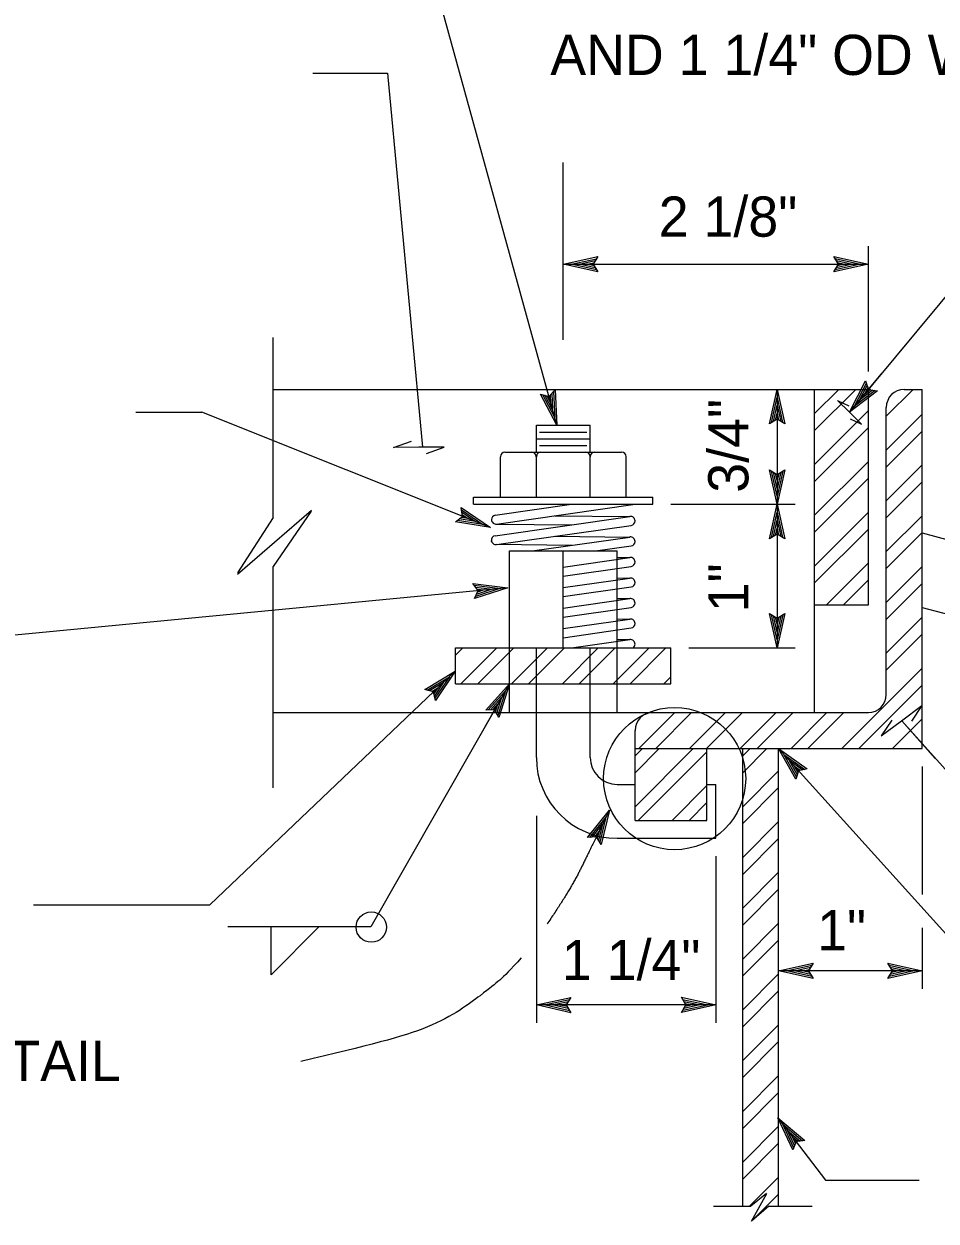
# Model space of a CAD drawing. Extents: x -894 to 866, y -476 to 714.
# Drawn here: x -587.4 to -428.5, y -306.4 to -98 of the extents above; entities that cross this region are included whole.
import ezdxf

# ---------------------------------------------------------------- set-up
doc = ezdxf.new("R2010")
doc.units = 0
for name, color, linetype in [('1 Control', 7, 'Continuous'), ('14 Ramp Anno', 7, 'Continuous'), ('23 Layout Notes', 7, 'Continuous'), ('56 Stage 3 Anno', 7, 'Continuous'), ('57 Undefined', 7, 'Continuous'), ('60 Nongeo Data', 7, 'Continuous')]:
    doc.layers.add(name, color=color, linetype=linetype)

msp = doc.modelspace()

# ---------------------------------------------------------------- linework, layer by layer
at = {"layer": '1 Control'}
msp.add_line((-468.43, -236.51), (-468.58, -236.66), dxfattribs=at)
for points in [[(-502.82, -212.9), (-507.16, -220.5)], [(-434.45, -219.35), (-428.62, -225.88)]]:
    msp.add_lwpolyline(points, dxfattribs=at)
at = {"layer": '14 Ramp Anno'}
msp.add_lwpolyline([(-443.57, -165.62), (-437.98, -158.89)], dxfattribs=at)
at = {"layer": '23 Layout Notes'}
msp.add_line((-457.63, -303.85), (-460.63, -306.43), dxfattribs=at)
for points in [[(-443.57, -165.62), (-437.98, -158.89)], [(-443.47, -166.76), (-441.49, -167.7), (-443.57, -165.62), (-445.66, -163.55), (-443.68, -164.49)]]:
    msp.add_lwpolyline(points, dxfattribs=at)
at = {"layer": '56 Stage 3 Anno'}
for p, q in [((-537.06, -106.57), (-524.06, -106.57)), ((-524.06, -106.57), (-517.94, -171.69)), ((-493.44, -152.98), (-493.44, -122.1)), ((-414.74, -130.87), (-443.57, -165.62)), ((-440.29, -158.49), (-440.29, -136.71)), ((-493.44, -139.84), (-487.44, -138.51)), ((-492.05, -139.83), (-487.68, -138.87)), ((-490.68, -139.84), (-487.86, -139.21)), ((-489.3, -139.84), (-488.09, -139.57)), ((-487.44, -138.51), (-488.24, -139.84)), ((-487.44, -138.51), (-487.44, -138.51)), ((-445.49, -139.84), (-446.29, -138.5)), ((-446.29, -138.5), (-446.29, -138.5)), ((-446.29, -138.5), (-440.29, -139.84)), ((-446.07, -138.85), (-441.67, -139.84)), ((-445.84, -139.21), (-443.05, -139.84)), ((-445.66, -139.56), (-444.43, -139.83)), ((-487.44, -141.18), (-493.44, -139.84)), ((-493.44, -139.84), (-493.44, -139.84)), ((-487.66, -140.82), (-492.06, -139.84)), ((-487.89, -140.46), (-490.68, -139.84)), ((-488.07, -140.12), (-489.3, -139.84)), ((-488.24, -139.84), (-487.44, -141.18)), ((-487.44, -141.18), (-487.44, -141.18)), ((-440.29, -139.84), (-446.29, -141.17)), ((-446.29, -141.17), (-445.49, -139.84)), ((-446.29, -141.17), (-446.29, -141.17)), ((-441.68, -139.84), (-446.05, -140.81)), ((-443.05, -139.84), (-445.88, -140.46)), ((-444.43, -139.83), (-445.64, -140.1)), ((-440.29, -139.84), (-440.29, -139.84)), ((-443.57, -165.62), (-440.77, -160.16)), ((-440.77, -160.16), (-440.77, -160.16)), ((-440.77, -160.16), (-440.25, -161.62)), ((-494.55, -167.87), (-497.43, -162.44)), ((-497.43, -162.44), (-497.43, -162.44)), ((-497.43, -162.44), (-495.94, -162.86)), ((-494.93, -166.53), (-497.02, -162.57)), ((-495.94, -162.86), (-494.86, -161.73)), ((-495.43, -162.36), (-495.29, -165.21)), ((-495.14, -162.04), (-494.92, -166.54)), ((-494.86, -161.73), (-494.86, -161.73)), ((-494.86, -161.73), (-494.55, -167.87)), ((-457.53, -167.62), (-456.19, -161.62)), ((-457.53, -167.62), (-456.19, -161.62)), ((-456.19, -161.62), (-456.19, -161.62)), ((-456.19, -161.62), (-454.86, -167.62)), ((-456.19, -161.62), (-456.19, -161.62)), ((-456.19, -161.62), (-454.86, -167.62)), ((-438.71, -161.86), (-443.57, -165.62)), ((-442.69, -164.55), (-440.64, -160.57)), ((-439.12, -161.8), (-442.69, -164.56)), ((-441.81, -163.5), (-440.48, -160.92)), ((-439.55, -161.75), (-441.81, -163.5)), ((-440.92, -162.44), (-440.36, -161.34)), ((-439.93, -161.67), (-440.92, -162.44)), ((-440.25, -161.62), (-438.71, -161.86)), ((-438.71, -161.86), (-438.71, -161.86)), ((-495.29, -165.21), (-496.64, -162.65)), ((-495.65, -163.88), (-496.23, -162.78)), ((-495.71, -162.62), (-495.65, -163.88)), ((-457.17, -167.4), (-456.19, -163)), ((-457.17, -167.4), (-456.19, -163)), ((-456.81, -167.17), (-456.19, -164.38)), ((-456.81, -167.17), (-456.19, -164.38)), ((-456.19, -164.38), (-455.56, -167.21)), ((-456.19, -164.38), (-455.56, -167.21)), ((-456.18, -163.01), (-455.22, -167.39)), ((-456.18, -163.01), (-455.22, -167.39)), ((-567.92, -165.57), (-556.4, -165.57)), ((-506.14, -185.67), (-556.4, -165.57)), ((-456.47, -166.99), (-456.19, -165.76)), ((-456.47, -166.99), (-456.19, -165.76)), ((-456.19, -165.76), (-455.92, -166.97)), ((-456.19, -165.76), (-455.92, -166.97)), ((-443.57, -165.62), (-443.57, -165.62)), ((-494.55, -167.87), (-494.55, -167.87)), ((-456.19, -166.82), (-457.53, -167.62)), ((-456.19, -166.82), (-457.53, -167.62)), ((-457.53, -167.62), (-457.53, -167.62)), ((-457.53, -167.62), (-457.53, -167.62)), ((-454.86, -167.62), (-456.19, -166.82)), ((-454.86, -167.62), (-456.19, -166.82)), ((-454.86, -167.62), (-454.86, -167.62)), ((-454.86, -167.62), (-454.86, -167.62)), ((-456.19, -181.63), (-457.52, -175.63)), ((-457.52, -175.63), (-457.52, -175.63)), ((-457.52, -175.63), (-456.19, -176.43)), ((-456.19, -180.24), (-457.16, -175.87)), ((-456.19, -178.87), (-456.81, -176.04)), ((-456.18, -177.49), (-456.45, -176.28)), ((-456.19, -176.43), (-454.85, -175.63)), ((-454.85, -175.63), (-456.19, -181.63)), ((-455.2, -175.85), (-456.19, -180.25)), ((-455.56, -176.08), (-456.19, -178.87)), ((-455.91, -176.26), (-456.18, -177.49)), ((-454.85, -175.63), (-454.85, -175.63)), ((-510.97, -183.74), (-511.22, -182.2)), ((-511.22, -182.2), (-511.22, -182.2)), ((-511.22, -182.2), (-506.14, -185.67)), ((-511.15, -182.61), (-507.43, -185.16)), ((-511.07, -183.03), (-508.71, -184.64)), ((-511.03, -183.42), (-509.99, -184.13)), ((-474.68, -181.63), (-453.06, -181.63)), ((-457.53, -187.63), (-456.19, -181.63)), ((-457.17, -187.41), (-456.19, -183.01)), ((-456.19, -181.63), (-456.19, -181.63)), ((-456.19, -181.63), (-456.19, -181.63)), ((-456.19, -181.63), (-454.86, -187.63)), ((-456.18, -183.02), (-455.22, -187.4)), ((-512.21, -184.68), (-510.97, -183.74)), ((-506.14, -185.67), (-512.21, -184.68)), ((-512.21, -184.68), (-512.21, -184.68)), ((-507.44, -185.16), (-511.86, -184.43)), ((-508.71, -184.64), (-511.56, -184.18)), ((-509.99, -184.13), (-511.21, -183.93)), ((-456.81, -187.18), (-456.19, -184.39)), ((-456.19, -184.39), (-455.56, -187.22)), ((-506.14, -185.67), (-506.14, -185.67)), ((-456.19, -186.83), (-457.53, -187.63)), ((-456.47, -187.01), (-456.19, -185.78)), ((-456.19, -185.78), (-455.92, -186.98)), ((-454.86, -187.63), (-456.19, -186.83)), ((-457.53, -187.63), (-457.53, -187.63)), ((-454.86, -187.63), (-454.86, -187.63)), ((-508.26, -196.66), (-509.19, -195.4)), ((-509.19, -195.4), (-509.19, -195.4)), ((-509.19, -195.4), (-503.09, -196.16)), ((-508.94, -195.73), (-504.46, -196.29)), ((-503.09, -196.16), (-593.99, -204.92)), ((-503.09, -196.16), (-508.93, -198.06)), ((-508.93, -198.06), (-508.26, -196.66)), ((-504.47, -196.3), (-508.73, -197.68)), ((-508.67, -196.07), (-505.84, -196.42)), ((-505.84, -196.42), (-508.59, -197.32)), ((-508.46, -196.4), (-507.21, -196.55)), ((-507.21, -196.55), (-508.39, -196.94)), ((-503.09, -196.16), (-503.09, -196.16)), ((-508.93, -198.06), (-508.93, -198.06)), ((-456.19, -206.64), (-457.52, -200.64)), ((-457.52, -200.64), (-457.52, -200.64)), ((-457.52, -200.64), (-456.19, -201.44)), ((-456.19, -205.25), (-457.16, -200.88)), ((-456.19, -203.88), (-456.81, -201.06)), ((-456.18, -202.5), (-456.45, -201.29)), ((-456.19, -201.44), (-454.85, -200.64)), ((-454.85, -200.64), (-456.19, -206.64)), ((-455.2, -200.86), (-456.19, -205.26)), ((-455.56, -201.1), (-456.19, -203.88)), ((-455.91, -201.27), (-456.18, -202.5)), ((-454.85, -200.64), (-454.85, -200.64)), ((-471.56, -206.64), (-453.06, -206.64)), ((-456.19, -206.64), (-456.19, -206.64)), ((-512.28, -210.71), (-555.04, -251.38)), ((-517.55, -213.88), (-512.28, -210.71)), ((-517.15, -213.98), (-513.28, -211.66)), ((-513.28, -211.67), (-515.79, -215.39)), ((-512.28, -210.71), (-515.71, -215.81)), ((-512.28, -210.71), (-512.28, -210.71)), ((-502.82, -212.9), (-526.95, -255.23)), ((-516.05, -214.3), (-517.55, -213.88)), ((-517.55, -213.88), (-517.55, -213.88)), ((-516.73, -214.08), (-514.28, -212.61)), ((-516.36, -214.21), (-515.28, -213.57)), ((-515.71, -215.81), (-516.05, -214.3)), ((-515.28, -213.57), (-515.98, -214.59)), ((-514.28, -212.61), (-515.9, -215.01)), ((-506.96, -217.45), (-502.82, -212.9)), ((-506.54, -217.44), (-503.51, -214.1)), ((-503.51, -214.11), (-504.84, -218.39)), ((-502.82, -212.9), (-504.64, -218.77)), ((-502.82, -212.9), (-502.82, -212.9)), ((-515.71, -215.81), (-515.71, -215.81)), ((-506.11, -217.41), (-504.19, -215.3)), ((-505.73, -217.43), (-504.88, -216.5)), ((-504.88, -216.5), (-505.24, -217.68)), ((-504.19, -215.3), (-505.05, -218.06)), ((-505.4, -217.42), (-506.96, -217.45)), ((-506.96, -217.45), (-506.96, -217.45)), ((-504.64, -218.77), (-505.4, -217.42)), ((-504.64, -218.77), (-504.64, -218.77)), ((-434.45, -219.35), (-417.69, -238.08)), ((-455.92, -224.16), (-424.12, -259.41)), ((-452.9, -229.51), (-455.92, -224.16)), ((-455.92, -224.16), (-455.92, -224.16)), ((-455.92, -224.16), (-450.92, -227.72)), ((-452.78, -229.11), (-455, -225.18)), ((-454.99, -225.19), (-451.34, -227.79)), ((-452.67, -228.7), (-454.07, -226.21)), ((-454.07, -226.21), (-451.72, -227.89)), ((-452.53, -228.33), (-453.15, -227.24)), ((-453.15, -227.24), (-452.14, -227.95)), ((-452.44, -228.02), (-452.9, -229.51)), ((-450.92, -227.72), (-452.44, -228.02)), ((-450.92, -227.72), (-450.92, -227.72)), ((-430.91, -227.28), (-430.91, -249.58)), ((-452.9, -229.51), (-452.9, -229.51)), ((-489.23, -239.66), (-485.39, -234.87)), ((-485.39, -234.87), (-486.83, -240.84)), ((-485.39, -234.87), (-485.39, -234.87)), ((-498.13, -235.86), (-498.13, -271.94)), ((-488.82, -239.63), (-485.99, -236.11)), ((-488.39, -239.57), (-486.61, -237.35)), ((-486.61, -237.35), (-487.29, -240.16)), ((-486, -236.12), (-487.05, -240.47)), ((-487.68, -239.54), (-489.23, -239.66)), ((-489.23, -239.66), (-489.23, -239.66)), ((-488, -239.57), (-487.21, -238.59)), ((-486.83, -240.84), (-487.68, -239.54)), ((-487.21, -238.59), (-487.51, -239.79)), ((-486.83, -240.84), (-486.83, -240.84)), ((-466.87, -242.92), (-466.87, -271.94)), ((-585.73, -251.38), (-555.04, -251.38)), ((-526.95, -255.23), (-551.86, -255.23)), ((-536.01, -255.23), (-544.35, -263.57)), ((-544.35, -263.57), (-544.35, -255.23)), ((-430.91, -255.37), (-430.91, -266)), ((-455.92, -262.87), (-449.92, -261.54)), ((-454.53, -262.87), (-450.16, -261.9)), ((-453.16, -262.88), (-450.34, -262.25)), ((-451.78, -262.88), (-450.57, -262.61)), ((-449.92, -261.54), (-450.72, -262.87)), ((-449.92, -261.54), (-449.92, -261.54)), ((-436.11, -262.87), (-436.91, -261.53)), ((-436.91, -261.53), (-436.91, -261.53)), ((-436.91, -261.53), (-430.91, -262.87)), ((-436.69, -261.89), (-432.29, -262.87)), ((-436.46, -262.25), (-433.67, -262.87)), ((-436.28, -262.6), (-435.05, -262.87)), ((-449.92, -264.21), (-455.92, -262.87)), ((-455.92, -262.87), (-455.92, -262.87)), ((-450.14, -263.86), (-454.54, -262.87)), ((-450.37, -263.5), (-453.16, -262.88)), ((-450.55, -263.15), (-451.78, -262.88)), ((-450.72, -262.87), (-449.92, -264.21)), ((-449.92, -264.21), (-449.92, -264.21)), ((-430.91, -262.87), (-436.91, -264.2)), ((-436.91, -264.2), (-436.11, -262.87)), ((-436.91, -264.2), (-436.91, -264.2)), ((-432.3, -262.88), (-436.67, -263.84)), ((-433.67, -262.87), (-436.5, -263.5)), ((-435.05, -262.87), (-436.26, -263.14)), ((-430.91, -262.87), (-430.91, -262.87)), ((-498.13, -268.81), (-492.13, -267.48)), ((-492.13, -270.15), (-498.13, -268.81)), ((-498.13, -268.81), (-498.13, -268.81)), ((-492.35, -269.8), (-496.75, -268.81)), ((-496.74, -268.81), (-492.37, -267.84)), ((-495.37, -268.81), (-492.55, -268.19)), ((-492.58, -269.44), (-495.37, -268.81)), ((-493.99, -268.82), (-492.78, -268.55)), ((-492.76, -269.09), (-493.99, -268.82)), ((-492.13, -267.48), (-492.93, -268.81)), ((-492.93, -268.81), (-492.13, -270.15)), ((-492.13, -267.48), (-492.13, -267.48)), ((-472.07, -268.81), (-472.87, -267.47)), ((-472.87, -267.47), (-472.87, -267.47)), ((-472.87, -267.47), (-466.87, -268.81)), ((-466.87, -268.81), (-472.87, -270.14)), ((-472.87, -270.14), (-472.07, -268.81)), ((-472.65, -267.83), (-468.25, -268.81)), ((-468.26, -268.82), (-472.63, -269.78)), ((-469.63, -268.81), (-472.45, -269.44)), ((-472.42, -268.19), (-469.63, -268.81)), ((-472.24, -268.53), (-471.01, -268.81)), ((-471.01, -268.81), (-472.22, -269.08)), ((-466.87, -268.81), (-466.87, -268.81)), ((-492.13, -270.15), (-492.13, -270.15)), ((-472.87, -270.14), (-472.87, -270.14)), ((-456.04, -288.46), (-447.75, -299.32)), ((-453.47, -294.04), (-456.04, -288.46)), ((-456.04, -288.46), (-456.04, -288.46)), ((-456.04, -288.46), (-451.34, -292.42)), ((-453.31, -293.65), (-455.21, -289.56)), ((-455.2, -289.56), (-451.77, -292.45)), ((-453.17, -293.25), (-454.37, -290.66)), ((-454.37, -290.66), (-452.16, -292.52)), ((-453, -292.9), (-453.53, -291.76)), ((-453.53, -291.76), (-452.58, -292.55)), ((-452.89, -292.59), (-453.47, -294.04)), ((-451.34, -292.42), (-452.89, -292.59)), ((-451.34, -292.42), (-451.34, -292.42)), ((-453.47, -294.04), (-453.47, -294.04)), ((-447.75, -299.32), (-431.42, -299.32))]:
    msp.add_line(p, q, dxfattribs=at)
for points in [[(-494.55, -167.87), (-515.44, -92.22), (-498.62, -92.22)], [(-493.44, -139.84), (-440.29, -139.84)], [(-456.19, -161.62), (-456.19, -181.63)], [(-517.27, -172.8), (-514.17, -171.7), (-518.58, -171.71), (-523, -171.73), (-519.9, -170.63)], [(-456.19, -181.63), (-456.19, -206.64)], [(-436.2, -219.21), (-438.04, -221.94), (-434.49, -219.31), (-430.95, -216.67), (-432.79, -219.4)], [(-430.91, -262.87), (-455.92, -262.87)], [(-466.87, -268.81), (-498.13, -268.81)]]:
    msp.add_lwpolyline(points, dxfattribs=at)
msp.add_circle((-526.89, -255.25), 2.64, dxfattribs=at)
for points, degree in [([(-485.39, -234.87), (-488.78, -241.78), (-492.17, -248.7), (-496.27, -254.73)], 2), ([(-500.78, -260.61), (-502.64, -262.74), (-504.65, -264.67), (-506.86, -266.36), (-515.59, -273.03), (-527.38, -275.83), (-539.17, -278.63)], 3)]:
    msp.add_open_spline(points, degree=degree, dxfattribs=at)
at = {"layer": '60 Nongeo Data'}
for p, q in [((-543.99, -183.91), (-543.99, -152.59)), ((-543.99, -161.62), (-440.29, -161.62)), ((-449.67, -165.85), (-445.44, -161.62)), ((-442.49, -161.62), (-449.67, -168.8)), ((-449.67, -217.9), (-449.67, -161.62)), ((-440.29, -199.14), (-440.29, -161.62)), ((-432.49, -161.62), (-437.16, -166.29)), ((-434.03, -161.62), (-430.91, -161.62)), ((-430.91, -224.16), (-430.91, -161.62)), ((-440.29, -165.31), (-449.67, -174.69)), ((-437.16, -214.77), (-437.16, -164.75)), ((-430.91, -165.93), (-437.16, -172.19)), ((-498.13, -167.87), (-488.75, -167.87)), ((-498.13, -172.56), (-498.13, -167.87)), ((-488.75, -172.56), (-488.75, -167.87)), ((-449.67, -177.64), (-440.29, -168.26)), ((-498.13, -170.22), (-488.75, -170.22)), ((-497.59, -169.05), (-489.33, -169.05)), ((-437.16, -175.14), (-430.91, -168.88)), ((-503.61, -172.56), (-483.28, -172.56)), ((-497.59, -171.39), (-489.33, -171.39)), ((-504.39, -180.38), (-504.39, -173.34)), ((-498.13, -180.38), (-498.13, -173.34)), ((-488.75, -180.38), (-488.75, -173.34)), ((-482.5, -180.38), (-482.5, -173.34)), ((-449.67, -183.54), (-440.29, -174.16)), ((-437.16, -181.03), (-430.91, -174.78)), ((-440.29, -177.1), (-449.67, -186.48)), ((-430.91, -177.73), (-437.16, -183.98)), ((-509.08, -180.38), (-477.81, -180.38)), ((-509.08, -181.63), (-509.08, -180.38)), ((-477.81, -181.63), (-477.81, -180.38)), ((-550.21, -193.77), (-537.3, -182.67)), ((-537.39, -182.85), (-543.99, -192.47)), ((-509.08, -181.63), (-477.81, -181.63)), ((-505.28, -183.53), (-491.99, -181.63)), ((-505.06, -185.08), (-480.94, -181.63)), ((-440.29, -183), (-449.67, -192.38)), ((-543.99, -183.91), (-550.21, -193.59)), ((-505.29, -187.11), (-481.83, -183.75)), ((-505.06, -185.08), (-491.97, -185.2)), ((-505.06, -188.65), (-481.61, -185.3)), ((-494.92, -183.63), (-481.83, -183.75)), ((-480.94, -184.53), (-480.94, -184.53)), ((-430.91, -183.62), (-437.16, -189.88)), ((-498.87, -189.76), (-481.83, -187.33)), ((-494.92, -187.2), (-481.83, -187.33)), ((-449.67, -195.33), (-440.29, -185.95)), ((-437.16, -192.83), (-430.91, -186.57)), ((-430.91, -186.63), (-350.64, -208.14)), ((-491.97, -188.78), (-505.06, -188.65)), ((-487.82, -189.76), (-481.61, -188.87)), ((-480.94, -188.1), (-480.94, -188.1)), ((-502.82, -189.76), (-493.44, -189.76)), ((-502.82, -206.64), (-502.82, -189.76)), ((-493.44, -206.64), (-493.44, -189.76)), ((-493.44, -189.76), (-484.06, -189.76)), ((-493.44, -192.56), (-481.83, -190.9)), ((-484.06, -206.64), (-484.06, -189.76)), ((-484.06, -190.88), (-481.83, -190.9)), ((-480.94, -191.67), (-480.94, -191.67)), ((-543.99, -231), (-543.99, -192.47)), ((-493.44, -194.14), (-481.61, -192.45)), ((-447.59, -199.14), (-440.29, -191.84)), ((-437.16, -198.72), (-430.91, -192.47)), ((-493.44, -196.13), (-481.83, -194.47)), ((-484.06, -194.45), (-481.83, -194.47)), ((-480.94, -195.25), (-480.94, -195.25)), ((-440.29, -194.79), (-444.64, -199.14)), ((-430.91, -195.41), (-437.16, -201.67)), ((-493.44, -197.71), (-481.61, -196.02)), ((-493.44, -199.71), (-481.83, -198.05)), ((-493.44, -201.28), (-481.61, -199.59)), ((-484.06, -198.03), (-481.83, -198.05)), ((-480.94, -198.82), (-480.94, -198.82)), ((-449.67, -199.14), (-440.29, -199.14)), ((-430.91, -199.58), (-353.88, -220.22)), ((-493.44, -203.28), (-481.83, -201.62)), ((-484.06, -201.6), (-481.83, -201.62)), ((-430.91, -201.31), (-437.16, -207.56)), ((-493.44, -204.86), (-481.61, -203.17)), ((-480.94, -202.39), (-480.94, -202.39)), ((-437.16, -210.51), (-430.91, -204.26)), ((-491.99, -206.64), (-481.83, -205.19)), ((-484.06, -205.17), (-481.83, -205.19)), ((-510.92, -206.64), (-512.2, -207.93)), ((-512.2, -206.64), (-474.68, -206.64)), ((-512.2, -212.9), (-512.2, -206.64)), ((-505.03, -206.64), (-511.28, -212.9)), ((-508.33, -212.9), (-502.08, -206.64)), ((-502.82, -212.9), (-502.82, -206.64)), ((-502.44, -212.9), (-496.18, -206.64)), ((-493.24, -206.64), (-499.49, -212.9)), ((-498.13, -212.9), (-498.13, -206.64)), ((-487.34, -206.64), (-493.59, -212.9)), ((-490.65, -212.9), (-484.39, -206.64)), ((-488.75, -212.9), (-488.75, -206.64)), ((-484.75, -212.9), (-478.5, -206.64)), ((-484.06, -212.9), (-484.06, -206.64)), ((-475.55, -206.64), (-481.8, -212.9)), ((-474.68, -212.9), (-474.68, -206.64)), ((-444.91, -224.16), (-430.91, -210.16)), ((-474.68, -211.68), (-475.91, -212.9)), ((-512.2, -212.9), (-474.68, -212.9)), ((-502.82, -217.9), (-502.82, -212.9)), ((-498.13, -225.72), (-498.13, -212.9)), ((-488.75, -225.72), (-488.75, -212.9)), ((-484.06, -217.9), (-484.06, -212.9)), ((-430.91, -213.1), (-441.96, -224.16)), ((-543.99, -217.9), (-477.81, -217.9)), ((-480.29, -224.16), (-474.03, -217.9)), ((-477.81, -217.9), (-440.29, -217.9)), ((-471.08, -217.9), (-477.34, -224.16)), ((-465.19, -217.9), (-471.44, -224.16)), ((-468.49, -224.16), (-462.24, -217.9)), ((-462.6, -224.16), (-456.34, -217.9)), ((-453.39, -217.9), (-459.65, -224.16)), ((-447.5, -217.9), (-453.75, -224.16)), ((-450.81, -224.16), (-444.55, -217.9)), ((-430.91, -219), (-436.06, -224.16)), ((-480.94, -236.66), (-480.94, -221.03)), ((-479.66, -224.16), (-480.94, -225.43)), ((-480.94, -228.38), (-476.71, -224.16)), ((-480.94, -234.28), (-470.81, -224.16)), ((-480.94, -224.16), (-430.91, -224.16)), ((-468.43, -224.72), (-480.37, -236.66)), ((-468.43, -236.66), (-468.43, -224.16)), ((-460.89, -224.16), (-462.18, -225.43)), ((-462.18, -228.38), (-457.95, -224.16)), ((-462.18, -303.85), (-462.18, -224.16)), ((-455.92, -303.85), (-455.92, -224.16)), ((-462.18, -234.28), (-455.92, -228.03)), ((-484.06, -230.41), (-480.94, -230.41)), ((-468.43, -230.62), (-474.48, -236.66)), ((-468.43, -230.41), (-466.87, -230.41)), ((-466.87, -239.79), (-466.87, -230.41)), ((-455.92, -230.97), (-462.18, -237.23)), ((-471.53, -236.66), (-468.43, -233.56)), ((-480.94, -236.66), (-468.43, -236.66)), ((-455.92, -236.87), (-462.18, -243.12)), ((-484.06, -239.79), (-466.87, -239.79)), ((-462.18, -246.07), (-455.92, -239.82)), ((-462.18, -251.97), (-455.92, -245.71)), ((-455.92, -248.66), (-462.18, -254.91)), ((-455.92, -254.56), (-462.18, -260.81)), ((-462.18, -263.76), (-455.92, -257.51)), ((-462.18, -269.65), (-455.92, -263.4)), ((-455.92, -266.35), (-462.18, -272.6)), ((-455.92, -272.24), (-462.18, -278.5)), ((-462.18, -281.45), (-455.92, -275.19)), ((-462.18, -287.34), (-455.92, -281.09)), ((-455.92, -284.04), (-462.18, -290.29)), ((-455.92, -289.93), (-462.18, -296.19)), ((-462.18, -299.13), (-455.92, -292.88)), ((-461, -303.85), (-455.92, -298.78)), ((-458.04, -301.66), (-460.75, -303.85)), ((-460.63, -306.43), (-457.99, -301.66)), ((-455.92, -301.73), (-460.63, -306.43)), ((-467.27, -303.85), (-460.75, -303.85)), ((-457.63, -303.85), (-450.06, -303.85))]:
    msp.add_line(p, q, dxfattribs=at)
msp.add_circle((-474.04, -229.4), 12.38, dxfattribs=at)
for centre, radius, start, end in [((-434.04, -164.75), 3.13, 90, 180), ((-503.61, -173.34), 0.782, 90, 180), ((-498.92, -173.34), 0.782, 0, 90), ((-497.35, -173.34), 0.782, 90, 180), ((-489.54, -173.34), 0.782, 0, 90), ((-487.97, -173.34), 0.782, 90, 180), ((-483.28, -173.34), 0.782, 0, 90), ((-505.17, -184.3), 0.782, 98.1301, 180), ((-505.17, -184.3), 0.782, 180, 278.1301), ((-481.72, -184.53), 0.782, 0, 98.1301), ((-481.72, -184.53), 0.782, 278.1301, 0), ((-505.18, -187.88), 0.782, 98.1301, 188.1301), ((-481.72, -188.1), 0.782, 0, 98.1301), ((-506.73, -188.1), 0.782, 0, 8.1301), ((-505.17, -187.88), 0.782, 180, 278.1301), ((-481.72, -188.1), 0.782, 278.1301, 0), ((-481.72, -191.67), 0.782, 0, 98.1301), ((-481.72, -191.67), 0.782, 278.1301, 0), ((-481.72, -195.25), 0.782, 0, 98.1301), ((-481.72, -195.25), 0.782, 278.1301, 0), ((-481.72, -198.82), 0.782, 0, 98.1301), ((-481.72, -198.82), 0.782, 278.1301, 0), ((-481.72, -202.39), 0.782, 0, 98.1301), ((-481.72, -202.39), 0.782, 278.1301, 0), ((-481.72, -205.97), 0.782, 0, 98.1301), ((-481.72, -205.97), 0.782, 299.8541, 0), ((-440.29, -214.77), 3.13, 270, 0), ((-477.81, -221.03), 3.13, 90, 180), ((-484.06, -225.72), 14.07, 180, 270), ((-484.06, -225.72), 4.69, 180, 270)]:
    msp.add_arc(centre, radius, start, end, dxfattribs=at)

# ---------------------------------------------------------------- texts
at = {"layer": '57 Undefined'}
for s, p in [('AND 1 1/4" OD WASHER, TACK WELD NUT TO ROD', (-495.7, -106.88)), ('2 1/8"', (-476.81, -135.04)), ('1"', (-449.21, -259.3)), ('1 1/4"', (-493.68, -264.48)), ('SEE LOCK BAR DETAIL', (-674.55, -282.04))]:
    msp.add_text(s, height=7, dxfattribs=at).set_placement(p)
for s, p in [('3/4"', (-461.19, -179.62)), ('1"', (-461.19, -200.44))]:
    msp.add_text(s, height=7, rotation=90, dxfattribs=at).set_placement(p)

doc.saveas('drawing.dxf')
